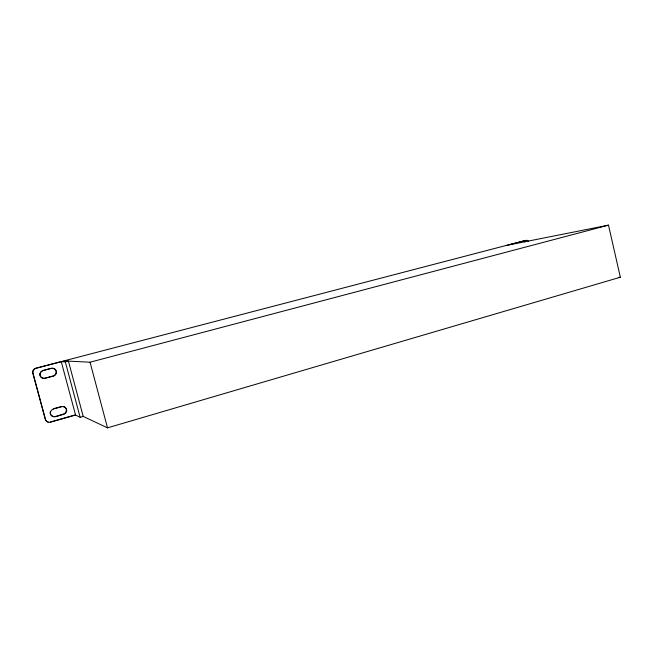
<?xml version="1.0" encoding="UTF-8"?>
<svg xmlns="http://www.w3.org/2000/svg" width="653" height="653" viewBox="0 0 653 653"><rect width="100%" height="100%" fill="white"/><g stroke="black" fill="none" stroke-linecap="round" stroke-linejoin="round"><path stroke-width="0.98" d="M39.947 373.336L39.923 375.402A4.179 3.975 -12.1 0 0 45 378.169L53.048 376.03A4.147 3.967 -12.2 0 0 56.019 371.141A4.147 3.967 -12.2 0 0 50.983 368.374L42.927 370.488L40.372 372.365M82.76 416.214L107.516 427.854L620.35 277.223L608.49 225.146L506.116 245.479M80.156 417.308L83.217 416.434L68.418 361.117L65.324 361.933L61.268 361.689L36.054 368.276A4.212 4 -11.1 0 0 33.017 373.206L45.53 419.487A4.204 3.975 -21.7 0 0 50.608 422.181L75.577 415.071L80.156 417.308L65.324 361.933M50.322 421.985L75.291 414.875M53.26 408.811L61.26 406.574M63.929 360.897L90.049 362.211L608.49 225.146M509.438 244.695L525.934 240.394A3.208 2.702 80.6 0 1 528.563 241.357M524.326 241.863L526.367 241.332M618.334 277.46L620.35 277.223M50.681 414.712C53.766 419.014 59.513 414.573 63.308 414.19A4.138 3.942 -22 0 0 63.39 406.533M50.51 414.312L50.273 413.765A4.171 3.951 -21.3 0 1 50.297 411.7M61.268 361.689L75.577 415.071M90.049 362.211L107.516 427.854M48.167 422.042A4.187 3.959 -21.6 0 1 45.253 419.299L32.781 373.157A4.204 3.991 -11.1 0 1 35.809 368.235L524.571 240.663A3.2 2.694 80.6 0 1 525.273 240.59M63.635 414.361L55.619 416.63A4.179 3.967 -21.3 0 1 50.559 413.937A4.179 3.967 -21.3 0 1 53.554 408.966L61.578 406.729A4.155 3.951 -22 0 1 66.598 409.423A4.155 3.951 -22 0 1 63.635 414.361M53.342 376.087L45.269 378.234A4.187 3.991 -12.1 0 1 40.176 375.459A4.187 3.991 -12.1 0 1 43.196 370.537L51.277 368.414A4.163 3.975 -12.3 0 1 56.321 371.19A4.163 3.975 -12.3 0 1 53.342 376.087"/></g></svg>
